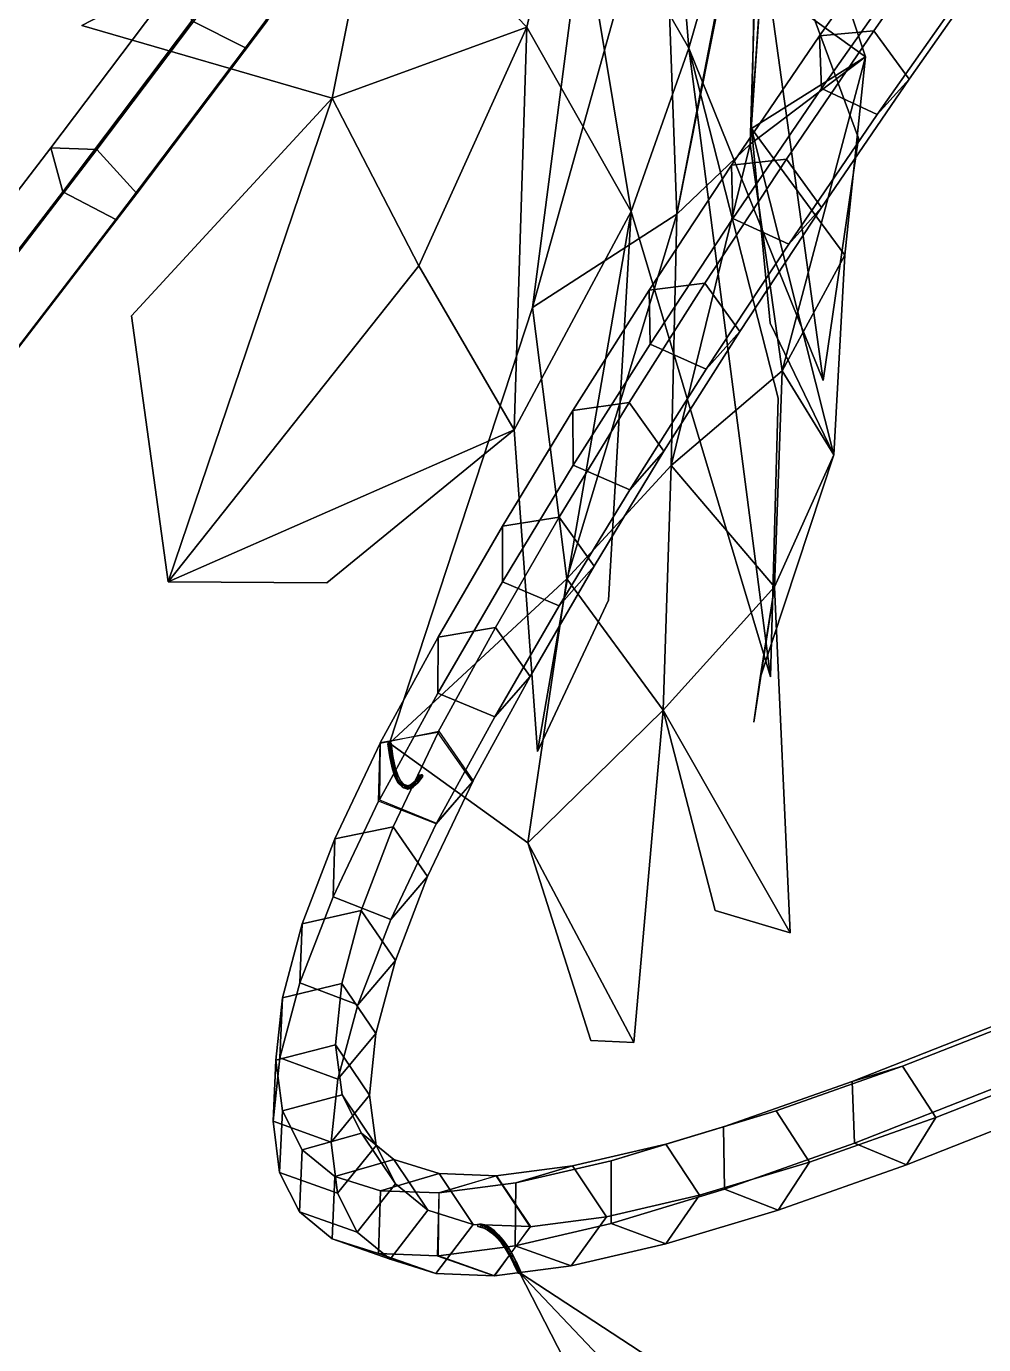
# Model space of a CAD drawing. Header units: metres. Extents: x -349 to 464, y -383 to 362.
# Drawn here: x -107.53 to -86.18, y -65.72 to -36.31 of the extents above; entities that cross this region are included whole.
import ezdxf

# ---------------------------------------------------------------- set-up
doc = ezdxf.new("R2010")
doc.units = ezdxf.units.M

msp = doc.modelspace()

# ---------------------------------------------------------------- linework, layer by layer
at = {"layer": 'Breeder_Leaf', "color": 3}
for points in [[(-93.5956, -26.4658, 481.7286), (-95.4083, -32.1746, 489.5663), (-92.7522, -36.7982, 487.2874)], [(-93.5956, -26.4658, 481.7286), (-92.7522, -36.7982, 487.2874), (-95.4083, -32.1746, 489.5663)], [(-93.5956, -26.4658, 481.7286), (-92.7522, -36.7982, 487.2874), (-91.4207, -32.1701, 479.2536)], [(-93.5956, -26.4658, 481.7286), (-91.4207, -32.1701, 479.2536), (-92.7522, -36.7982, 487.2874)], [(-93.02125, -40.5038, 603.4957), (-90.6625, -28.3356, 613.0778), (-91.3865, -38.9362, 611.0661)], [(-93.02125, -40.5038, 603.4957), (-91.3865, -38.9362, 611.0661), (-90.6625, -28.3356, 613.0778)], [(-93.02125, -40.5038, 603.4957), (-91.5449, -33.05384, 606.6525), (-90.6625, -28.3356, 613.0778)], [(-93.02125, -40.5038, 603.4957), (-90.6625, -28.3356, 613.0778), (-91.5449, -33.05384, 606.6525)], [(-91.3865, -38.9362, 611.0661), (-90.8532, -30.8808, 620.8392), (-88.8158, -36.9882, 619.1548)], [(-91.3865, -38.9362, 611.0661), (-88.8158, -36.9882, 619.1548), (-90.8532, -30.8808, 620.8392)], [(-91.3865, -38.9362, 611.0661), (-91.1661, -31.6578, 617.4776), (-90.8532, -30.8808, 620.8392)], [(-91.3865, -38.9362, 611.0661), (-90.8532, -30.8808, 620.8392), (-91.1661, -31.6578, 617.4776)], [(-99.6955, -32.8707, 498.1036), (-96.366, -36.3289, 496.0953), (-95.4083, -32.1746, 489.5663)], [(-99.6955, -32.8707, 498.1036), (-95.4083, -32.1746, 489.5663), (-96.366, -36.3289, 496.0953)], [(-95.4083, -32.1746, 489.5663), (-96.366, -36.3289, 496.0953), (-94.04106, -40.4421, 494.0926)], [(-95.4083, -32.1746, 489.5663), (-94.04106, -40.4421, 494.0926), (-96.366, -36.3289, 496.0953)], [(-96.2402, -42.5832, 594.9518), (-93.3272, -32.161, 602.6138), (-93.02125, -40.5038, 603.4957)], [(-96.2402, -42.5832, 594.9518), (-93.02125, -40.5038, 603.4957), (-93.3272, -32.161, 602.6138)], [(-96.2402, -42.5832, 594.9518), (-95.3604, -35.8341, 597.3082), (-93.3272, -32.161, 602.6138)], [(-96.2402, -42.5832, 594.9518), (-93.3272, -32.161, 602.6138), (-95.3604, -35.8341, 597.3082)], [(-95.4083, -32.1746, 489.5663), (-94.04106, -40.4421, 494.0926), (-92.7522, -36.7982, 487.2874)], [(-95.4083, -32.1746, 489.5663), (-92.7522, -36.7982, 487.2874), (-94.04106, -40.4421, 494.0926)], [(-92.7522, -36.7982, 487.2874), (-89.7598, -44.2122, 484.642), (-91.4207, -32.1701, 479.2536)], [(-92.7522, -36.7982, 487.2874), (-91.4207, -32.1701, 479.2536), (-89.7598, -44.2122, 484.642)], [(-89.7598, -44.2122, 484.642), (-88.9661, -38.8022, 480.4452), (-91.4207, -32.1701, 479.2536)], [(-89.7598, -44.2122, 484.642), (-91.4207, -32.1701, 479.2536), (-88.9661, -38.8022, 480.4452)], [(-99.6955, -32.8707, 498.1036), (-106.2924, -36.294, 508.3724), (-100.7121, -37.9148, 505.1288)], [(-99.6955, -32.8707, 498.1036), (-100.7121, -37.9148, 505.1288), (-106.2924, -36.294, 508.3724)], [(-99.6955, -32.8707, 498.1036), (-100.7121, -37.9148, 505.1288), (-96.366, -36.3289, 496.0953)], [(-99.6955, -32.8707, 498.1036), (-96.366, -36.3289, 496.0953), (-100.7121, -37.9148, 505.1288)], [(-88.8158, -36.9882, 619.1548), (-91.2895, -35.2096, 625.7605), (-91.3557, -38.5899, 630.7527)], [(-88.8158, -36.9882, 619.1548), (-91.3557, -38.5899, 630.7527), (-91.2895, -35.2096, 625.7605)], [(-100.7121, -37.9148, 505.1288), (-98.7781, -41.656, 503.0472), (-96.366, -36.3289, 496.0953)], [(-100.7121, -37.9148, 505.1288), (-96.366, -36.3289, 496.0953), (-98.7781, -41.656, 503.0472)], [(-96.366, -36.3289, 496.0953), (-98.7781, -41.656, 503.0472), (-96.6521, -45.3127, 501.0399)], [(-96.366, -36.3289, 496.0953), (-96.6521, -45.3127, 501.0399), (-98.7781, -41.656, 503.0472)], [(-96.366, -36.3289, 496.0953), (-96.6521, -45.3127, 501.0399), (-94.04106, -40.4421, 494.0926)], [(-96.366, -36.3289, 496.0953), (-94.04106, -40.4421, 494.0926), (-96.6521, -45.3127, 501.0399)], [(-94.04106, -40.4421, 494.0926), (-90.9284, -50.8218, 493.8393), (-92.7522, -36.7982, 487.2874)], [(-94.04106, -40.4421, 494.0926), (-92.7522, -36.7982, 487.2874), (-90.9284, -50.8218, 493.8393)], [(-90.9284, -50.8218, 493.8393), (-90.7627, -44.6053, 489.0151), (-92.7522, -36.7982, 487.2874)], [(-90.9284, -50.8218, 493.8393), (-92.7522, -36.7982, 487.2874), (-90.7627, -44.6053, 489.0151)], [(-91.3865, -38.9362, 611.0661), (-88.8158, -36.9882, 619.1548), (-90.6704, -43.9955, 612.0508)], [(-91.3865, -38.9362, 611.0661), (-90.6704, -43.9955, 612.0508), (-88.8158, -36.9882, 619.1548)], [(-88.8158, -36.9882, 619.1548), (-91.3557, -38.5899, 630.7527), (-89.2735, -41.4184, 620.6492)], [(-88.8158, -36.9882, 619.1548), (-89.2735, -41.4184, 620.6492), (-91.3557, -38.5899, 630.7527)], [(-88.8158, -36.9882, 619.1548), (-89.2735, -41.4184, 620.6492), (-90.6704, -43.9955, 612.0508)], [(-88.8158, -36.9882, 619.1548), (-90.6704, -43.9955, 612.0508), (-89.2735, -41.4184, 620.6492)], [(-100.7121, -37.9148, 505.1288), (-105.184, -42.766, 508.1922), (-104.3688, -48.7056, 508.8319)], [(-100.7121, -37.9148, 505.1288), (-104.3688, -48.7056, 508.8319), (-105.184, -42.766, 508.1922)], [(-100.7121, -37.9148, 505.1288), (-104.3688, -48.7056, 508.8319), (-98.7781, -41.656, 503.0472)], [(-100.7121, -37.9148, 505.1288), (-98.7781, -41.656, 503.0472), (-104.3688, -48.7056, 508.8319)], [(-89.2735, -41.4184, 620.6492), (-91.3557, -38.5899, 630.7527), (-89.5222, -45.8725, 622.0707)], [(-89.2735, -41.4184, 620.6492), (-89.5222, -45.8725, 622.0707), (-91.3557, -38.5899, 630.7527)], [(-91.3557, -38.5899, 630.7527), (-90.9393, -42.9336, 627.9263), (-89.5222, -45.8725, 622.0707)], [(-91.3557, -38.5899, 630.7527), (-89.5222, -45.8725, 622.0707), (-90.9393, -42.9336, 627.9263)], [(-93.02125, -40.5038, 603.4957), (-91.3865, -38.9362, 611.0661), (-93.147, -46.1075, 604.965)], [(-93.02125, -40.5038, 603.4957), (-93.147, -46.1075, 604.965), (-91.3865, -38.9362, 611.0661)], [(-91.3865, -38.9362, 611.0661), (-90.6704, -43.9955, 612.0508), (-93.147, -46.1075, 604.965)], [(-91.3865, -38.9362, 611.0661), (-93.147, -46.1075, 604.965), (-90.6704, -43.9955, 612.0508)], [(-96.6521, -45.3127, 501.0399), (-96.1297, -52.4849, 499.8345), (-94.04106, -40.4421, 494.0926)], [(-96.6521, -45.3127, 501.0399), (-94.04106, -40.4421, 494.0926), (-96.1297, -52.4849, 499.8345)], [(-96.2402, -42.5832, 594.9518), (-93.02125, -40.5038, 603.4957), (-95.4761, -48.6385, 595.7197)], [(-96.2402, -42.5832, 594.9518), (-95.4761, -48.6385, 595.7197), (-93.02125, -40.5038, 603.4957)], [(-96.1297, -52.4849, 499.8345), (-94.546, -49.1114, 496.577), (-94.04106, -40.4421, 494.0926)], [(-96.1297, -52.4849, 499.8345), (-94.04106, -40.4421, 494.0926), (-94.546, -49.1114, 496.577)], [(-93.02125, -40.5038, 603.4957), (-93.147, -46.1075, 604.965), (-95.4761, -48.6385, 595.7197)], [(-93.02125, -40.5038, 603.4957), (-95.4761, -48.6385, 595.7197), (-93.147, -46.1075, 604.965)], [(-90.6704, -43.9955, 612.0508), (-89.2735, -41.4184, 620.6492), (-89.5222, -45.8725, 622.0707)], [(-90.6704, -43.9955, 612.0508), (-89.5222, -45.8725, 622.0707), (-89.2735, -41.4184, 620.6492)], [(-98.7781, -41.656, 503.0472), (-104.3688, -48.7056, 508.8319), (-96.6521, -45.3127, 501.0399)], [(-98.7781, -41.656, 503.0472), (-96.6521, -45.3127, 501.0399), (-104.3688, -48.7056, 508.8319)], [(-96.2402, -42.5832, 594.9518), (-95.4761, -48.6385, 595.7197), (-99.4336, -52.3002, 584.217)], [(-96.2402, -42.5832, 594.9518), (-99.4336, -52.3002, 584.217), (-95.4761, -48.6385, 595.7197)], [(-93.147, -46.1075, 604.965), (-90.6704, -43.9955, 612.0508), (-90.8461, -48.8163, 613.8011)], [(-93.147, -46.1075, 604.965), (-90.8461, -48.8163, 613.8011), (-90.6704, -43.9955, 612.0508)], [(-90.6704, -43.9955, 612.0508), (-89.5222, -45.8725, 622.0707), (-90.8461, -48.8163, 613.8011)], [(-90.6704, -43.9955, 612.0508), (-90.8461, -48.8163, 613.8011), (-89.5222, -45.8725, 622.0707)], [(-104.3688, -48.7056, 508.8319), (-100.8256, -48.7209, 505.0273), (-96.6521, -45.3127, 501.0399)], [(-104.3688, -48.7056, 508.8319), (-96.6521, -45.3127, 501.0399), (-100.8256, -48.7209, 505.0273)], [(-89.5222, -45.8725, 622.0707), (-91.1629, -50.8411, 627.1487), (-90.8461, -48.8163, 613.8011)], [(-89.5222, -45.8725, 622.0707), (-90.8461, -48.8163, 613.8011), (-91.1629, -50.8411, 627.1487)], [(-95.4761, -48.6385, 595.7197), (-93.147, -46.1075, 604.965), (-93.3284, -51.568, 606.9079)], [(-95.4761, -48.6385, 595.7197), (-93.3284, -51.568, 606.9079), (-93.147, -46.1075, 604.965)], [(-93.147, -46.1075, 604.965), (-90.8461, -48.8163, 613.8011), (-93.3284, -51.568, 606.9079)], [(-93.147, -46.1075, 604.965), (-93.3284, -51.568, 606.9079), (-90.8461, -48.8163, 613.8011)], [(-99.4336, -52.3002, 584.217), (-95.4761, -48.6385, 595.7197), (-96.3458, -54.5242, 598.5479)], [(-99.4336, -52.3002, 584.217), (-96.3458, -54.5242, 598.5479), (-95.4761, -48.6385, 595.7197)], [(-95.4761, -48.6385, 595.7197), (-93.3284, -51.568, 606.9079), (-96.3458, -54.5242, 598.5479)], [(-95.4761, -48.6385, 595.7197), (-96.3458, -54.5242, 598.5479), (-93.3284, -51.568, 606.9079)], [(-90.8461, -48.8163, 613.8011), (-90.4935, -56.5298, 621.4083), (-93.3284, -51.568, 606.9079)], [(-90.8461, -48.8163, 613.8011), (-93.3284, -51.568, 606.9079), (-90.4935, -56.5298, 621.4083)], [(-91.1629, -50.8411, 627.1487), (-91.3071, -51.8343, 622.3019), (-90.8461, -48.8163, 613.8011)], [(-91.1629, -50.8411, 627.1487), (-90.8461, -48.8163, 613.8011), (-91.3071, -51.8343, 622.3019)], [(-93.3284, -51.568, 606.9079), (-93.983, -58.9805, 610.8509), (-96.3458, -54.5242, 598.5479)], [(-93.3284, -51.568, 606.9079), (-96.3458, -54.5242, 598.5479), (-93.983, -58.9805, 610.8509)], [(-90.4935, -56.5298, 621.4083), (-92.1668, -56.03521, 613.7336), (-93.3284, -51.568, 606.9079)], [(-90.4935, -56.5298, 621.4083), (-93.3284, -51.568, 606.9079), (-92.1668, -56.03521, 613.7336)], [(-93.983, -58.9805, 610.8509), (-94.937, -58.9346, 604.0245), (-96.3458, -54.5242, 598.5479)], [(-93.983, -58.9805, 610.8509), (-96.3458, -54.5242, 598.5479), (-94.937, -58.9346, 604.0245)], [(-89.4906, -68.7216, 646.0975), (-89.2024, -71.8445, 640.8055), (-96.5305, -64.1069, 633.8911)], [(-89.4906, -68.7216, 646.0975), (-96.5305, -64.1069, 633.8911), (-89.2024, -71.8445, 640.8055)], [(-96.5305, -64.1069, 633.8911), (-89.2024, -71.8445, 640.8055), (-89.8929, -77.03953, 636.8141)], [(-96.5305, -64.1069, 633.8911), (-89.8929, -77.03953, 636.8141), (-89.2024, -71.8445, 640.8055)]]:
    msp.add_3dface(points, dxfattribs=at)
at = {"layer": 'Breeder_Petiole', "color": 3}
for points in [[(-101.0516, -32.4397, 481.4453), (-103.8399, -36.1871, 484.6693), (-102.6444, -36.7891, 485.0032), (-99.8454, -33.0271, 481.7667)], [(-99.8454, -33.0271, 481.7667), (-102.6444, -36.7891, 485.0032), (-102.1539, -36.1773, 486.1383), (-99.3324, -32.3841, 482.8743)], [(-86.55, -33.4536, 547.9193), (-88.6264, -36.4093, 552.3021), (-89.8366, -36.5255, 551.6501), (-87.7441, -33.5477, 547.2348)], [(-85.7599, -34.526, 547.5606), (-87.8394, -37.4859, 551.9489), (-88.6264, -36.4093, 552.3021), (-86.55, -33.4536, 547.9193)], [(-87.7441, -33.5477, 547.2348), (-89.8366, -36.5255, 551.6501), (-89.7924, -37.6976, 550.8804), (-87.6865, -34.7017, 546.4391)], [(-86.4582, -35.293, 546.6511), (-88.5559, -38.2776, 551.0753), (-87.8394, -37.4859, 551.9489), (-85.7599, -34.526, 547.5606)], [(-87.6865, -34.7017, 546.4391), (-89.7924, -37.6976, 550.8804), (-88.5559, -38.2776, 551.0753), (-86.4582, -35.293, 546.6511)], [(-103.0417, -35.1915, 486.5165), (-105.9602, -39.05553, 489.6217), (-106.9866, -39.02021, 488.7006), (-104.0892, -35.1848, 485.6187)], [(-104.0892, -35.1848, 485.6187), (-106.9866, -39.02021, 488.7006), (-106.7205, -39.9995, 487.7319), (-103.8399, -36.1871, 484.6693)], [(-102.1539, -36.1773, 486.1383), (-105.0688, -40.03644, 489.239), (-105.9602, -39.05553, 489.6217), (-103.0417, -35.1915, 486.5165)], [(-103.8399, -36.1871, 484.6693), (-106.7205, -39.9995, 487.7319), (-105.536, -40.6165, 488.0777), (-102.6444, -36.7891, 485.0032)], [(-102.6444, -36.7891, 485.0032), (-105.536, -40.6165, 488.0777), (-105.0688, -40.03644, 489.239), (-102.1539, -36.1773, 486.1383)], [(-88.6264, -36.4093, 552.3021), (-90.5762, -39.2714, 556.8035), (-91.8017, -39.409, 556.1849), (-89.8366, -36.5255, 551.6501)], [(-87.8394, -37.4859, 551.9489), (-89.7923, -40.352, 556.456), (-90.5762, -39.2714, 556.8035), (-88.6264, -36.4093, 552.3021)], [(-89.8366, -36.5255, 551.6501), (-91.8017, -39.409, 556.1849), (-91.77, -40.5987, 555.4421), (-89.7924, -37.6976, 550.8804)], [(-88.5559, -38.2776, 551.0753), (-90.5258, -41.1677, 555.6194), (-89.7923, -40.352, 556.456), (-87.8394, -37.4859, 551.9489)], [(-89.7924, -37.6976, 550.8804), (-91.77, -40.5987, 555.4421), (-90.5258, -41.1677, 555.6194), (-88.5559, -38.2776, 551.0753)], [(-105.9602, -39.05553, 489.6217), (-108.9688, -42.9807, 492.5596), (-109.9735, -42.9163, 491.6164), (-106.9866, -39.02021, 488.7006)], [(-106.9866, -39.02021, 488.7006), (-109.9735, -42.9163, 491.6164), (-109.69, -43.8722, 490.6294), (-106.7205, -39.9995, 487.7319)], [(-105.0688, -40.03644, 489.239), (-108.0738, -43.9566, 492.1725), (-108.9688, -42.9807, 492.5596), (-105.9602, -39.05553, 489.6217)], [(-90.5762, -39.2714, 556.8035), (-92.3972, -42.03645, 561.4182), (-93.6368, -42.1948, 560.8338), (-91.8017, -39.409, 556.1849)], [(-89.7923, -40.352, 556.456), (-91.616, -43.121, 561.0765), (-92.3972, -42.03645, 561.4182), (-90.5762, -39.2714, 556.8035)], [(-91.8017, -39.409, 556.1849), (-93.6368, -42.1948, 560.8338), (-93.617, -43.4014, 560.1185), (-91.77, -40.5987, 555.4421)], [(-106.7205, -39.9995, 487.7319), (-109.69, -43.8722, 490.6294), (-108.5169, -44.5044, 490.9865), (-105.536, -40.6165, 488.0777)], [(-105.536, -40.6165, 488.0777), (-108.5169, -44.5044, 490.9865), (-108.0738, -43.9566, 492.1725), (-105.0688, -40.03644, 489.239)], [(-90.5258, -41.1677, 555.6194), (-92.3656, -43.9598, 560.278), (-91.616, -43.121, 561.0765), (-89.7923, -40.352, 556.456)], [(-91.77, -40.5987, 555.4421), (-93.617, -43.4014, 560.1185), (-92.3656, -43.9598, 560.278), (-90.5258, -41.1677, 555.6194)], [(-92.3972, -42.03645, 561.4182), (-94.08701, -44.7011, 566.1404), (-95.3399, -44.8794, 565.5912), (-93.6368, -42.1948, 560.8338)], [(-91.616, -43.121, 561.0765), (-93.3085, -45.7895, 565.8049), (-94.08701, -44.7011, 566.1404), (-92.3972, -42.03645, 561.4182)], [(-93.6368, -42.1948, 560.8338), (-95.3399, -44.8794, 565.5912), (-95.3311, -46.1025, 564.9041), (-93.617, -43.4014, 560.1185)], [(-92.3656, -43.9598, 560.278), (-94.07306, -46.6507, 565.0452), (-93.3085, -45.7895, 565.8049), (-91.616, -43.121, 561.0765)], [(-93.617, -43.4014, 560.1185), (-95.3311, -46.1025, 564.9041), (-94.07306, -46.6507, 565.0452), (-92.3656, -43.9598, 560.278)], [(-95.3399, -44.8794, 565.5912), (-96.9087, -47.4598, 570.4514), (-96.9102, -48.6987, 569.7931), (-95.3311, -46.1025, 564.9041)], [(-94.08701, -44.7011, 566.1404), (-95.6435, -47.2623, 570.9647), (-96.9087, -47.4598, 570.4514), (-95.3399, -44.8794, 565.5912)], [(-93.3085, -45.7895, 565.8049), (-94.8675, -48.3544, 570.6353), (-95.6435, -47.2623, 570.9647), (-94.08701, -44.7011, 566.1404)], [(-94.07306, -46.6507, 565.0452), (-95.6459, -49.237, 569.9154), (-94.8675, -48.3544, 570.6353), (-93.3085, -45.7895, 565.8049)], [(-95.3311, -46.1025, 564.9041), (-96.9102, -48.6987, 569.7931), (-95.6459, -49.237, 569.9154), (-94.07306, -46.6507, 565.0452)], [(-95.6435, -47.2623, 570.9647), (-97.06501, -49.717, 575.8851), (-98.3414, -49.9329, 575.4083), (-96.9087, -47.4598, 570.4514)], [(-94.8675, -48.3544, 570.6353), (-96.2913, -50.8126, 575.562), (-97.06501, -49.717, 575.8851), (-95.6435, -47.2623, 570.9647)], [(-96.9087, -47.4598, 570.4514), (-98.3414, -49.9329, 575.4083), (-98.3524, -51.1869, 574.7795), (-96.9102, -48.6987, 569.7931)], [(-95.6459, -49.237, 569.9154), (-97.08245, -51.7159, 574.8827), (-96.2913, -50.8126, 575.562), (-94.8675, -48.3544, 570.6353)], [(-96.9102, -48.6987, 569.7931), (-98.3524, -51.1869, 574.7795), (-97.08245, -51.7159, 574.8827), (-95.6459, -49.237, 569.9154)], [(-98.3414, -49.9329, 575.4083), (-99.6362, -52.2957, 580.4562), (-99.6558, -53.5642, 579.8574), (-98.3524, -51.1869, 574.7795)], [(-97.06501, -49.717, 575.8851), (-98.3495, -52.06226, 580.8956), (-99.6362, -52.2957, 580.4562), (-98.3414, -49.9329, 575.4083)], [(-96.2913, -50.8126, 575.562), (-97.578, -53.1612, 580.5791), (-98.3495, -52.06226, 580.8956), (-97.06501, -49.717, 575.8851)], [(-97.08245, -51.7159, 574.8827), (-98.3807, -54.08424, 579.9411), (-97.578, -53.1612, 580.5791), (-96.2913, -50.8126, 575.562)], [(-98.3524, -51.1869, 574.7795), (-99.6558, -53.5642, 579.8574), (-98.3807, -54.08424, 579.9411), (-97.08245, -51.7159, 574.8827)], [(-98.3335, -52.03411, 580.8302), (-99.3469, -54.1661, 586.0359), (-100.6512, -54.4316, 585.6733), (-99.6378, -52.2995, 580.4676)], [(-97.5664, -53.1398, 580.5267), (-98.5798, -55.2719, 585.7324), (-99.3469, -54.1661, 586.0359), (-98.3335, -52.03411, 580.8302)], [(-99.6378, -52.2995, 580.4676), (-100.6512, -54.4316, 585.6733), (-100.6864, -55.727, 585.1359), (-99.6729, -53.5949, 579.9302)], [(-99.4171, -52.5688, 583.8356), (-99.4586, -52.2793, 584.1974), (-99.4681, -52.3144, 584.2245), (-99.426, -52.6072, 583.8582)], [(-99.426, -52.6072, 583.8582), (-99.4681, -52.3144, 584.2245), (-99.4295, -52.3295, 584.241), (-99.3872, -52.6232, 583.8733)], [(-99.3731, -52.562, 583.8374), (-99.4144, -52.2735, 584.1979), (-99.4586, -52.2793, 584.1974), (-99.4171, -52.5688, 583.8356)], [(-99.3872, -52.6232, 583.8733), (-99.4295, -52.3295, 584.241), (-99.3965, -52.3043, 584.2246), (-99.3547, -52.5954, 583.8605)], [(-99.3547, -52.5954, 583.8605), (-99.3965, -52.3043, 584.2246), (-99.4144, -52.2735, 584.1979), (-99.3731, -52.562, 583.8374)], [(-99.3643, -52.8118, 583.4424), (-99.4171, -52.5688, 583.8356), (-99.426, -52.6072, 583.8582), (-99.3725, -52.8531, 583.4602)], [(-99.3725, -52.8531, 583.4602), (-99.426, -52.6072, 583.8582), (-99.3872, -52.6232, 583.8733), (-99.3332, -52.87, 583.4741)], [(-99.3201, -52.8042, 583.4457), (-99.3731, -52.562, 583.8374), (-99.4171, -52.5688, 583.8356), (-99.3643, -52.8118, 583.4424)], [(-99.3332, -52.87, 583.4741), (-99.3872, -52.6232, 583.8733), (-99.3547, -52.5954, 583.8605), (-99.301, -52.84, 583.4651)], [(-99.301, -52.84, 583.4651), (-99.3547, -52.5954, 583.8605), (-99.3731, -52.562, 583.8374), (-99.3201, -52.8042, 583.4457)], [(-99.3006, -53.00485, 583.024), (-99.3643, -52.8118, 583.4424), (-99.3725, -52.8531, 583.4602), (-99.3081, -53.0485, 583.0367)], [(-99.3081, -53.0485, 583.0367), (-99.3725, -52.8531, 583.4602), (-99.3332, -52.87, 583.4741), (-99.2683, -53.06617, 583.0491)], [(-99.2563, -52.9965, 583.0287), (-99.3201, -52.8042, 583.4457), (-99.3643, -52.8118, 583.4424), (-99.3006, -53.00485, 583.024)], [(-99.2683, -53.06617, 583.0491), (-99.3332, -52.87, 583.4741), (-99.301, -52.84, 583.4651), (-99.2365, -53.03427, 583.0442)], [(-99.2365, -53.03427, 583.0442), (-99.301, -52.84, 583.4651), (-99.3201, -52.8042, 583.4457), (-99.2563, -52.9965, 583.0287)], [(-98.3894, -54.09896, 579.9736), (-99.4028, -56.231, 585.1793), (-98.5798, -55.2719, 585.7324), (-97.5664, -53.1398, 580.5267)], [(-99.2272, -53.1449, 582.5865), (-99.3006, -53.00485, 583.024), (-99.3081, -53.0485, 583.0367), (-99.2338, -53.1903, 582.5938)], [(-99.2338, -53.1903, 582.5938), (-99.3081, -53.0485, 583.0367), (-99.2683, -53.06617, 583.0491), (-99.1934, -53.2085, 582.6047)], [(-99.1829, -53.1362, 582.5929), (-99.2563, -52.9965, 583.0287), (-99.3006, -53.00485, 583.024), (-99.2272, -53.1449, 582.5865)], [(-99.1934, -53.2085, 582.6047), (-99.2683, -53.06617, 583.0491), (-99.2365, -53.03427, 583.0442), (-99.1621, -53.1753, 582.6041)], [(-99.1621, -53.1753, 582.6041), (-99.2365, -53.03427, 583.0442), (-99.2563, -52.9965, 583.0287), (-99.1829, -53.1362, 582.5929)], [(-99.1451, -53.23, 582.1365), (-99.2272, -53.1449, 582.5865), (-99.2338, -53.1903, 582.5938), (-99.1507, -53.2764, 582.1384)], [(-99.1507, -53.2764, 582.1384), (-99.2338, -53.1903, 582.5938), (-99.1934, -53.2085, 582.6047), (-99.1096, -53.295, 582.1476)], [(-99.1007, -53.221, 582.1447), (-99.1829, -53.1362, 582.5929), (-99.2272, -53.1449, 582.5865), (-99.1451, -53.23, 582.1365)], [(-99.1096, -53.295, 582.1476), (-99.1934, -53.2085, 582.6047), (-99.1621, -53.1753, 582.6041), (-99.07896, -53.2609, 582.1516)], [(-99.07896, -53.2609, 582.1516), (-99.1621, -53.1753, 582.6041), (-99.1829, -53.1362, 582.5929), (-99.1007, -53.221, 582.1447)], [(-99.01123, -53.2498, 581.6909), (-99.1007, -53.221, 582.1447), (-99.1451, -53.23, 582.1365), (-99.05562, -53.2588, 581.681)], [(-98.9883, -53.29, 581.6933), (-99.07896, -53.2609, 582.1516), (-99.1007, -53.221, 582.1447), (-99.01123, -53.2498, 581.6909)], [(-98.9156, -53.222, 581.2383), (-99.01123, -53.2498, 581.6909), (-99.05562, -53.2588, 581.681), (-98.9599, -53.231, 581.2266)], [(-98.8915, -53.262, 581.2362), (-98.9883, -53.29, 581.6933), (-99.01123, -53.2498, 581.6909), (-98.9156, -53.222, 581.2383)], [(-98.8596, -53.1468, 580.7803), (-98.9599, -53.231, 581.2266), (-98.9632, -53.2774, 581.2172), (-98.8616, -53.1922, 580.7652)], [(-98.8616, -53.1922, 580.7652), (-98.9632, -53.2774, 581.2172), (-98.9208, -53.2961, 581.2232), (-98.8185, -53.2106, 580.7697)], [(-98.8153, -53.1382, 580.7937), (-98.9156, -53.222, 581.2383), (-98.9599, -53.231, 581.2266), (-98.8596, -53.1468, 580.7803)], [(-98.8185, -53.2106, 580.7697), (-98.9208, -53.2961, 581.2232), (-98.8915, -53.262, 581.2362), (-98.79, -53.1774, 580.7872)], [(-98.79, -53.1774, 580.7872), (-98.8915, -53.262, 581.2362), (-98.9156, -53.222, 581.2383), (-98.8153, -53.1382, 580.7937)], [(-98.7555, -53.00662, 580.3461), (-98.8596, -53.1468, 580.7803), (-98.8616, -53.1922, 580.7652), (-98.7575, -53.05235, 580.3308)], [(-98.7575, -53.05235, 580.3308), (-98.8616, -53.1922, 580.7652), (-98.8185, -53.2106, 580.7697), (-98.7141, -53.07086, 580.3353)], [(-98.7109, -52.9979, 580.3596), (-98.8153, -53.1382, 580.7937), (-98.8596, -53.1468, 580.7803), (-98.7555, -53.00662, 580.3461)], [(-98.7141, -53.07086, 580.3353), (-98.8185, -53.2106, 580.7697), (-98.79, -53.1774, 580.7872), (-98.6854, -53.03744, 580.353)], [(-98.6854, -53.03744, 580.353), (-98.79, -53.1774, 580.7872), (-98.8153, -53.1382, 580.7937), (-98.7109, -52.9979, 580.3596)], [(-99.05562, -53.2588, 581.681), (-99.1451, -53.23, 582.1365), (-99.1507, -53.2764, 582.1384), (-99.06007, -53.3056, 581.6772)], [(-99.06007, -53.3056, 581.6772), (-99.1507, -53.2764, 582.1384), (-99.1096, -53.295, 582.1476), (-99.01833, -53.3243, 581.6849)], [(-99.01833, -53.3243, 581.6849), (-99.1096, -53.295, 582.1476), (-99.07896, -53.2609, 582.1516), (-98.9883, -53.29, 581.6933)], [(-98.9599, -53.231, 581.2266), (-99.05562, -53.2588, 581.681), (-99.06007, -53.3056, 581.6772), (-98.9632, -53.2774, 581.2172)], [(-98.9632, -53.2774, 581.2172), (-99.06007, -53.3056, 581.6772), (-99.01833, -53.3243, 581.6849), (-98.9208, -53.2961, 581.2232)], [(-98.9208, -53.2961, 581.2232), (-99.01833, -53.3243, 581.6849), (-98.9883, -53.29, 581.6933), (-98.8915, -53.262, 581.2362)], [(-99.6729, -53.5949, 579.9302), (-100.6864, -55.727, 585.1359), (-99.4028, -56.231, 585.1793), (-98.3894, -54.09896, 579.9736)], [(-99.3469, -54.1661, 586.0359), (-100.0625, -56.0347, 591.3123), (-101.3802, -56.3285, 591.0286), (-100.6512, -54.4316, 585.6733)], [(-98.5798, -55.2719, 585.7324), (-99.299, -57.1465, 591.0223), (-100.0625, -56.0347, 591.3123), (-99.3469, -54.1661, 586.0359)], [(-100.6512, -54.4316, 585.6733), (-101.3802, -56.3285, 591.0286), (-101.4275, -57.648, 590.5546), (-100.6864, -55.727, 585.1359)], [(-99.4028, -56.231, 585.1793), (-100.1378, -58.1379, 590.5566), (-99.299, -57.1465, 591.0223), (-98.5798, -55.2719, 585.7324)], [(-100.6864, -55.727, 585.1359), (-101.4275, -57.648, 590.5546), (-100.1378, -58.1379, 590.5566), (-99.4028, -56.231, 585.1793)], [(-100.0625, -56.0347, 591.3123), (-100.4925, -57.6591, 596.6993), (-101.8194, -57.9778, 596.4964), (-101.3802, -56.3285, 591.0286)], [(-99.299, -57.1465, 591.0223), (-99.732, -58.7766, 596.4232), (-100.4925, -57.6591, 596.6993), (-100.0625, -56.0347, 591.3123)], [(-101.3802, -56.3285, 591.0286), (-101.8194, -57.9778, 596.4964), (-101.8753, -59.3185, 596.0873), (-101.4275, -57.648, 590.5546)], [(-100.1378, -58.1379, 590.5566), (-100.5817, -59.7962, 596.0471), (-99.732, -58.7766, 596.4232), (-99.299, -57.1465, 591.0223)], [(-100.4925, -57.6591, 596.6993), (-100.6346, -59.03212, 602.1709), (-101.9662, -59.3718, 602.0502), (-101.8194, -57.9778, 596.4964)], [(-101.4275, -57.648, 590.5546), (-101.8753, -59.3185, 596.0873), (-100.5817, -59.7962, 596.0471), (-100.1378, -58.1379, 590.5566)], [(-99.732, -58.7766, 596.4232), (-99.8762, -60.1544, 601.9091), (-100.6346, -59.03212, 602.1709), (-100.4925, -57.6591, 596.6993)], [(-101.8194, -57.9778, 596.4964), (-101.9662, -59.3718, 602.0502), (-102.0274, -60.7307, 601.7073), (-101.8753, -59.3185, 596.0873)], [(-87.9908, -59.5083, 650.2401), (-84.8376, -58.2695, 654.7418), (-85.8977, -58.5803, 655.5682), (-89.1122, -59.8447, 650.9698)], [(-87.2459, -60.652, 650.0395), (-84.09683, -59.4155, 654.5388), (-84.8376, -58.2695, 654.7418), (-87.9908, -59.5083, 650.2401)], [(-100.5817, -59.7962, 596.0471), (-100.7321, -61.1982, 601.6243), (-99.8762, -60.1544, 601.9091), (-99.732, -58.7766, 596.4232)], [(-89.1122, -59.8447, 650.9698), (-85.8977, -58.5803, 655.5682), (-85.8064, -59.9452, 655.8794), (-89.0552, -61.2234, 651.223)], [(-100.6346, -59.03212, 602.1709), (-100.4877, -60.1472, 607.7006), (-101.8198, -60.5041, 607.6632), (-101.9662, -59.3718, 602.0502)], [(-99.8762, -60.1544, 601.9091), (-99.7307, -61.2738, 607.4536), (-100.4877, -60.1472, 607.7006), (-100.6346, -59.03212, 602.1709)], [(-101.8753, -59.3185, 596.0873), (-102.0274, -60.7307, 601.7073), (-100.7321, -61.1982, 601.6243), (-100.5817, -59.7962, 596.0471)], [(-101.9662, -59.3718, 602.0502), (-101.8198, -60.5041, 607.6632), (-101.8827, -61.8782, 607.3875), (-102.0274, -60.7307, 601.7073)], [(-90.8077, -60.5032, 645.4632), (-87.9908, -59.5083, 650.2401), (-89.1122, -59.8447, 650.9698), (-91.9832, -60.86, 646.091)], [(-90.05892, -61.6448, 645.2655), (-87.2459, -60.652, 650.0395), (-87.9908, -59.5083, 650.2401), (-90.8077, -60.5032, 645.4632)], [(-87.8999, -61.7059, 650.6435), (-84.6921, -60.4451, 655.2378), (-84.09683, -59.4155, 654.5388), (-87.2459, -60.652, 650.0395)], [(-91.9832, -60.86, 646.091), (-89.1122, -59.8447, 650.9698), (-89.0552, -61.2234, 651.223), (-91.9561, -62.2494, 646.2831)], [(-89.0552, -61.2234, 651.223), (-85.8064, -59.9452, 655.8794), (-84.6921, -60.4451, 655.2378), (-87.8999, -61.7059, 650.6435)], [(-100.4877, -60.1472, 607.7006), (-100.0523, -60.9996, 613.2619), (-101.3804, -61.3697, 613.3083), (-101.8198, -60.5041, 607.6632)], [(-100.7321, -61.1982, 601.6243), (-100.588, -62.3375, 607.261), (-99.7307, -61.2738, 607.4536), (-99.8762, -60.1544, 601.9091)], [(-99.7307, -61.2738, 607.4536), (-99.2959, -62.1297, 613.0297), (-100.0523, -60.9996, 613.2619), (-100.4877, -60.1472, 607.7006)], [(-101.8198, -60.5041, 607.6632), (-101.3804, -61.3697, 613.3083), (-101.4415, -62.7558, 613.1003), (-101.8827, -61.8782, 607.3875)], [(-93.2667, -61.2455, 640.4487), (-90.8077, -60.5032, 645.4632), (-91.9832, -60.86, 646.091), (-94.4887, -61.6174, 640.97)], [(-92.5142, -62.3853, 640.2543), (-90.05892, -61.6448, 645.2655), (-90.8077, -60.5032, 645.4632), (-93.2667, -61.2455, 640.4487)], [(-102.0274, -60.7307, 601.7073), (-101.8827, -61.8782, 607.3875), (-100.588, -62.3375, 607.261), (-100.7321, -61.1982, 601.6243)], [(-94.4887, -61.6174, 640.97), (-91.9832, -60.86, 646.091), (-91.9561, -62.2494, 646.2831), (-94.487, -63.01449, 641.0985)], [(-90.7646, -62.7179, 645.7693), (-87.8999, -61.7059, 650.6435), (-87.2459, -60.652, 650.0395), (-90.05892, -61.6448, 645.2655)], [(-100.0523, -60.9996, 613.2619), (-99.33, -61.5853, 618.8278), (-100.65, -61.9647, 618.9583), (-101.3804, -61.3697, 613.3083)], [(-99.2959, -62.1297, 613.0297), (-98.5735, -62.7183, 618.6105), (-99.33, -61.5853, 618.8278), (-100.0523, -60.9996, 613.2619)], [(-101.3804, -61.3697, 613.3083), (-100.65, -61.9647, 618.9583), (-100.7057, -63.3595, 618.8184), (-101.4415, -62.7558, 613.1003)], [(-100.588, -62.3375, 607.261), (-100.1496, -63.2089, 612.9304), (-99.2959, -62.1297, 613.0297), (-99.7307, -61.2738, 607.4536)], [(-95.3492, -61.7288, 635.236), (-93.2667, -61.2455, 640.4487), (-94.4887, -61.6174, 640.97), (-96.6096, -62.1104, 635.647)], [(-94.5932, -62.8669, 635.0452), (-92.5142, -62.3853, 640.2543), (-93.2667, -61.2455, 640.4487), (-95.3492, -61.7288, 635.236)], [(-91.9561, -62.2494, 646.2831), (-89.0552, -61.2234, 651.223), (-87.8999, -61.7059, 650.6435), (-90.7646, -62.7179, 645.7693)], [(-99.33, -61.5853, 618.8278), (-98.3241, -61.902, 624.3713), (-99.6315, -62.2867, 624.5858), (-100.65, -61.9647, 618.9583)], [(-98.5735, -62.7183, 618.6105), (-97.5667, -63.03724, 624.1693), (-98.3241, -61.902, 624.3713), (-99.33, -61.5853, 618.8278)], [(-97.05885, -61.9504, 629.7863), (-95.3492, -61.7288, 635.236), (-96.6096, -62.1104, 635.647), (-98.3193, -62.3321, 630.1972)], [(-96.3028, -63.08858, 629.5954), (-94.5932, -62.8669, 635.0452), (-95.3492, -61.7288, 635.236), (-97.05885, -61.9504, 629.7863)], [(-96.6096, -62.1104, 635.647), (-94.4887, -61.6174, 640.97), (-94.487, -63.01449, 641.0985), (-96.6285, -63.5118, 635.7099)], [(-93.2641, -63.4723, 640.6536), (-90.7646, -62.7179, 645.7693), (-90.05892, -61.6448, 645.2655), (-92.5142, -62.3853, 640.2543)], [(-101.8827, -61.8782, 607.3875), (-101.4415, -62.7558, 613.1003), (-100.1496, -63.2089, 612.9304), (-100.588, -62.3375, 607.261)], [(-100.65, -61.9647, 618.9583), (-99.6315, -62.2867, 624.5858), (-99.6784, -63.6869, 624.5139), (-100.7057, -63.3595, 618.8184)], [(-98.3241, -61.902, 624.3713), (-97.03918, -61.9485, 629.8659), (-98.3298, -62.3343, 630.1636), (-99.6315, -62.2867, 624.5858)], [(-97.5667, -63.03724, 624.1693), (-96.2799, -63.08514, 629.679), (-97.03918, -61.9485, 629.8659), (-98.3241, -61.902, 624.3713)], [(-100.1496, -63.2089, 612.9304), (-99.4188, -63.8086, 618.6048), (-98.5735, -62.7183, 618.6105), (-99.2959, -62.1297, 613.0297)], [(-99.6315, -62.2867, 624.5858), (-98.3298, -62.3343, 630.1636), (-98.3644, -63.7367, 630.1595), (-99.6784, -63.6869, 624.5139)], [(-98.3193, -62.3321, 630.1972), (-96.6096, -62.1104, 635.647), (-96.6285, -63.5118, 635.7099), (-98.3382, -63.7334, 630.2601)], [(-94.487, -63.01449, 641.0985), (-91.9561, -62.2494, 646.2831), (-90.7646, -62.7179, 645.7693), (-93.2641, -63.4723, 640.6536)], [(-95.3793, -63.9625, 635.3364), (-93.2641, -63.4723, 640.6536), (-92.5142, -62.3853, 640.2543), (-94.5932, -62.8669, 635.0452)], [(-101.4415, -62.7558, 613.1003), (-100.7057, -63.3595, 618.8184), (-99.4188, -63.8086, 618.6048), (-100.1496, -63.2089, 612.9304)], [(-99.4188, -63.8086, 618.6048), (-98.3989, -64.134, 624.2568), (-97.5667, -63.03724, 624.1693), (-98.5735, -62.7183, 618.6105)], [(-97.08901, -64.1842, 629.8866), (-95.3793, -63.9625, 635.3364), (-94.5932, -62.8669, 635.0452), (-96.3028, -63.08858, 629.5954)], [(-98.3989, -64.134, 624.2568), (-97.09434, -64.184, 629.8594), (-96.2799, -63.08514, 629.679), (-97.5667, -63.03724, 624.1693)], [(-97.4571, -63.03281, 629.9552), (-97.3513, -63.05991, 630.4103), (-97.353, -63.1077, 630.4079), (-97.4588, -63.08096, 629.9528)], [(-97.4588, -63.08096, 629.9528), (-97.353, -63.1077, 630.4079), (-97.3098, -63.1229, 630.397), (-97.4153, -63.09632, 629.9418)], [(-97.4126, -63.01956, 629.9457), (-97.307, -63.04676, 630.4009), (-97.3513, -63.05991, 630.4103), (-97.4571, -63.03281, 629.9552)], [(-97.4153, -63.09632, 629.9418), (-97.3098, -63.1229, 630.397), (-97.2815, -63.08549, 630.3926), (-97.3869, -63.05859, 629.9374)], [(-97.3869, -63.05859, 629.9374), (-97.2815, -63.08549, 630.3926), (-97.307, -63.04676, 630.4009), (-97.4126, -63.01956, 629.9457)], [(-97.3513, -63.05991, 630.4103), (-97.2461, -63.1099, 630.8649), (-97.2483, -63.1572, 630.8602), (-97.353, -63.1077, 630.4079)], [(-97.353, -63.1077, 630.4079), (-97.2483, -63.1572, 630.8602), (-97.2056, -63.1723, 630.8487), (-97.3098, -63.1229, 630.397)], [(-97.307, -63.04676, 630.4009), (-97.202, -63.097, 630.8561), (-97.2461, -63.1099, 630.8649), (-97.3513, -63.05991, 630.4103)], [(-97.3098, -63.1229, 630.397), (-97.2056, -63.1723, 630.8487), (-97.1772, -63.1352, 630.8462), (-97.2815, -63.08549, 630.3926)], [(-97.2815, -63.08549, 630.3926), (-97.1772, -63.1352, 630.8462), (-97.202, -63.097, 630.8561), (-97.307, -63.04676, 630.4009)], [(-97.2461, -63.1099, 630.8649), (-97.1421, -63.1829, 631.3167), (-97.1448, -63.2294, 631.3098), (-97.2483, -63.1572, 630.8602)], [(-97.2483, -63.1572, 630.8602), (-97.1448, -63.2294, 631.3098), (-97.1026, -63.2443, 631.2977), (-97.2056, -63.1723, 630.8487)], [(-97.202, -63.097, 630.8561), (-97.0983, -63.1701, 631.3087), (-97.1421, -63.1829, 631.3167), (-97.2461, -63.1099, 630.8649)], [(-97.2056, -63.1723, 630.8487), (-97.1026, -63.2443, 631.2977), (-97.07403, -63.2078, 631.297), (-97.1772, -63.1352, 630.8462)], [(-97.1772, -63.1352, 630.8462), (-97.07403, -63.2078, 631.297), (-97.0983, -63.1701, 631.3087), (-97.202, -63.097, 630.8561)], [(-97.1421, -63.1829, 631.3167), (-97.03965, -63.2784, 631.7644), (-97.04285, -63.3242, 631.7554), (-97.1448, -63.2294, 631.3098)], [(-97.0983, -63.1701, 631.3087), (-96.9959, -63.2658, 631.7571), (-97.03965, -63.2784, 631.7644), (-97.1421, -63.1829, 631.3167)], [(-97.1026, -63.2443, 631.2977), (-97.0011, -63.3388, 631.7427), (-96.9722, -63.303, 631.7438), (-97.07403, -63.2078, 631.297)], [(-97.07403, -63.2078, 631.297), (-96.9722, -63.303, 631.7438), (-96.9959, -63.2658, 631.7571), (-97.0983, -63.1701, 631.3087)], [(-96.6285, -63.5118, 635.7099), (-94.487, -63.01449, 641.0985), (-93.2641, -63.4723, 640.6536), (-95.3793, -63.9625, 635.3364)], [(-100.7057, -63.3595, 618.8184), (-99.6784, -63.6869, 624.5139), (-98.3989, -64.134, 624.2568), (-99.4188, -63.8086, 618.6048)], [(-98.3382, -63.7334, 630.2601), (-96.6285, -63.5118, 635.7099), (-95.3793, -63.9625, 635.3364), (-97.08901, -64.1842, 629.8866)], [(-97.1448, -63.2294, 631.3098), (-97.04285, -63.3242, 631.7554), (-97.0011, -63.3388, 631.7427), (-97.1026, -63.2443, 631.2977)], [(-97.03965, -63.2784, 631.7644), (-96.9388, -63.3964, 632.2072), (-96.9425, -63.4413, 632.196), (-97.04285, -63.3242, 631.7554)], [(-97.04285, -63.3242, 631.7554), (-96.9425, -63.4413, 632.196), (-96.9012, -63.4557, 632.1829), (-97.0011, -63.3388, 631.7427)], [(-96.9959, -63.2658, 631.7571), (-96.8953, -63.3841, 632.2006), (-96.9388, -63.3964, 632.2072), (-97.03965, -63.2784, 631.7644)], [(-97.0011, -63.3388, 631.7427), (-96.9012, -63.4557, 632.1829), (-96.8722, -63.4205, 632.1857), (-96.9722, -63.303, 631.7438)], [(-96.9722, -63.303, 631.7438), (-96.8722, -63.4205, 632.1857), (-96.8953, -63.3841, 632.2006), (-96.9959, -63.2658, 631.7571)], [(-96.9388, -63.3964, 632.2072), (-96.8399, -63.5365, 632.6439), (-96.8441, -63.5805, 632.6308), (-96.9425, -63.4413, 632.196)], [(-96.9425, -63.4413, 632.196), (-96.8441, -63.5805, 632.6308), (-96.8032, -63.5945, 632.6171), (-96.9012, -63.4557, 632.1829)], [(-96.8953, -63.3841, 632.2006), (-96.7967, -63.5244, 632.6381), (-96.8399, -63.5365, 632.6439), (-96.9388, -63.3964, 632.2072)], [(-96.9012, -63.4557, 632.1829), (-96.8032, -63.5945, 632.6171), (-96.7741, -63.5601, 632.6215), (-96.8722, -63.4205, 632.1857)], [(-96.8722, -63.4205, 632.1857), (-96.7741, -63.5601, 632.6215), (-96.7967, -63.5244, 632.6381), (-96.8953, -63.3841, 632.2006)], [(-99.6784, -63.6869, 624.5139), (-98.3644, -63.7367, 630.1595), (-97.09434, -64.184, 629.8594), (-98.3989, -64.134, 624.2568)], [(-96.8399, -63.5365, 632.6439), (-96.7433, -63.6984, 633.0736), (-96.7478, -63.7413, 633.0585), (-96.8441, -63.5805, 632.6308)], [(-96.8441, -63.5805, 632.6308), (-96.7478, -63.7413, 633.0585), (-96.7075, -63.755, 633.0443), (-96.8032, -63.5945, 632.6171)], [(-96.7967, -63.5244, 632.6381), (-96.7002, -63.6866, 633.0684), (-96.7433, -63.6984, 633.0736), (-96.8399, -63.5365, 632.6439)], [(-96.8032, -63.5945, 632.6171), (-96.7075, -63.755, 633.0443), (-96.6782, -63.7215, 633.0503), (-96.7741, -63.5601, 632.6215)], [(-96.7741, -63.5601, 632.6215), (-96.6782, -63.7215, 633.0503), (-96.7002, -63.6866, 633.0684), (-96.7967, -63.5244, 632.6381)], [(-96.7433, -63.6984, 633.0736), (-96.649, -63.8817, 633.4951), (-96.654, -63.9234, 633.478), (-96.7478, -63.7413, 633.0585)], [(-96.7478, -63.7413, 633.0585), (-96.654, -63.9234, 633.478), (-96.6141, -63.9368, 633.4633), (-96.7075, -63.755, 633.0443)], [(-96.7002, -63.6866, 633.0684), (-96.6061, -63.8703, 633.4905), (-96.649, -63.8817, 633.4951), (-96.7433, -63.6984, 633.0736)], [(-96.7075, -63.755, 633.0443), (-96.6141, -63.9368, 633.4633), (-96.5847, -63.9042, 633.4709), (-96.6782, -63.7215, 633.0503)], [(-96.6782, -63.7215, 633.0503), (-96.5847, -63.9042, 633.4709), (-96.6061, -63.8703, 633.4905), (-96.7002, -63.6866, 633.0684)], [(-96.649, -63.8817, 633.4951), (-96.5576, -64.08582, 633.9075), (-96.563, -64.1266, 633.8885), (-96.654, -63.9234, 633.478)], [(-96.654, -63.9234, 633.478), (-96.563, -64.1266, 633.8885), (-96.5232, -64.1397, 633.8732), (-96.6141, -63.9368, 633.4633)], [(-96.6061, -63.8703, 633.4905), (-96.5146, -64.07469, 633.9035), (-96.5576, -64.08582, 633.9075), (-96.649, -63.8817, 633.4951)], [(-96.6141, -63.9368, 633.4633), (-96.5232, -64.1397, 633.8732), (-96.4935, -64.1078, 633.8824), (-96.5847, -63.9042, 633.4709)], [(-96.5847, -63.9042, 633.4709), (-96.4935, -64.1078, 633.8824), (-96.5146, -64.07469, 633.9035), (-96.6061, -63.8703, 633.4905)]]:
    msp.add_3dface(points, dxfattribs=at)

doc.saveas('drawing.dxf')
